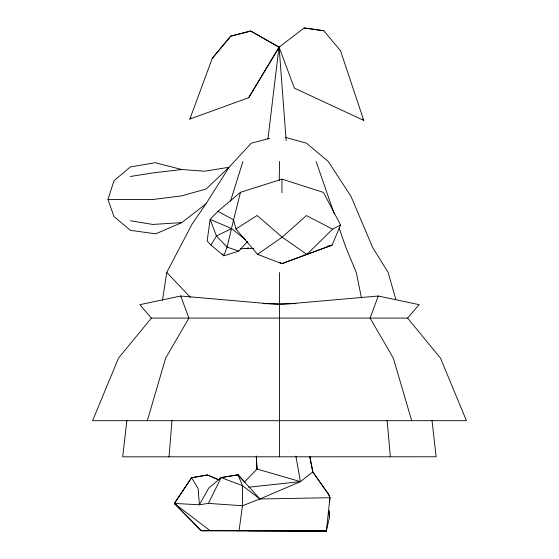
<?xml version="1.0" encoding="UTF-8"?>
<svg xmlns="http://www.w3.org/2000/svg" width="559" height="559" viewBox="0 0 559 559"><rect width="100%" height="100%" fill="white"/><g stroke="black" fill="none" stroke-linecap="round" stroke-linejoin="round"><path stroke-width="0.84" d="M279.486 456.829L279.486 420.144M281.904 192.757L282.029 179.146L323.458 192.422L340.592 224.977L332.102 245.128L281.841 263.666L257.531 254.317L235.919 228.994L233.564 219.848L240.531 192.289L282.029 179.146M279.262 180.494L279.5 161.46M169.028 456.829L171.962 420.501M218.583 479.748L207.473 474.947L191.555 477.735L174.387 503.435L201.247 530.708L326.393 530.987L326.575 529.275M329.565 501.06L329.929 497.636L328.762 494.61L312.809 471.943L309.812 456.661M309.861 456.654L312.809 471.943L328.762 494.61L329.936 497.713L326.358 531.05L201.219 530.645L174.387 503.435L191.534 477.77L207.445 474.996L218.562 479.776L221.154 477.533L238.057 474.766L244.961 482.361M126.872 420.466L122.707 456.829L436.146 456.766L432.002 420.417M267.929 139.065L279.074 46.593L286.145 140.561M239.021 531.043L242.459 505.769L242.515 485.687L238.078 474.857L221.168 477.624L208.605 488.28L199.395 504.77L174.387 503.435L177.161 505.581M162.494 300.267L166.757 272.415L192.128 224.005L205.943 203.888L229.043 167.274L251.264 143.216L269.536 138.394M329.349 517.704L329.174 510.856L329.363 517.718L326.358 531.05L301.399 530.791M222.489 253.828L223.789 255.805L227.129 247.092L233.564 219.848L217.905 211.323L210.135 219.373L207.144 241.069L210.946 245.024L223.789 255.805L238.721 251.124L247.609 241.425M147.324 420.689L165.66 358.137L188.914 318.092L180.739 296.018L139.834 304.669L151.398 318.092L407.602 318.092L419.166 304.669L378.261 296.018L279.5 304.669L180.739 296.018M230.525 201.107L242.879 161.544M107.985 199.528L113.98 180.718L130.38 166.945L155.136 162.69L181.801 169.524L204.531 171.208L229.043 167.274L206.215 188.963L181.801 195.839L152.775 199.528L107.985 199.528L113.98 216.536L130.38 230.308L155.64 233.844L181.801 222.615L205.943 203.888M189.836 119.081L212.259 58.339L230.776 36.125L250.739 31.024L279.074 47.222L248.685 97.692L189.836 119.081L191.031 117.851M378.261 296.018L370.086 318.092L393.34 358.137L411.676 420.689M191.555 477.735L198.145 488.58L199.395 504.77L208.381 503.379L221.168 477.624L242.515 485.687L259.914 498.984L329.936 497.713M248.685 97.692L279.074 47.166L304.159 27.964L323.822 30.738L340.459 50.645L363.762 120.409L294.397 88.14L279.074 47.166L250.739 31.059L230.776 36.139L212.259 58.339M210.946 245.024L216.417 236.024L231.58 228.568L245.604 239.818M151.398 318.092L118.508 358.137L92.577 420.689L466.423 420.689L440.492 358.137L407.602 318.092M244.409 482.089L257.021 469.043L256.343 456.193M340.592 224.977L332.619 229.162L306.87 254.394L281.841 263.666L279.654 262.248M217.905 211.323L240.531 192.289M208.381 503.379L242.459 505.769L259.914 498.984L300.421 481.62L312.809 471.943M257.531 254.317L282.176 237.177L306.458 215.564L332.619 229.162M235.919 228.994L257.119 215.488L282.176 237.177L306.87 254.394L332.102 245.128L327.106 246.344M240.202 248.79L246.128 248.469L248.58 247.84M130.38 176.49L152.775 172.92L181.801 169.524M248.755 487.203L300.421 481.62L295.879 456.053M181.801 222.615L152.775 224.438L130.38 220.763M263.051 303.649L295.949 303.649M246.128 248.469L253.919 248.482M201.219 530.645L207.347 530.715M248.287 530.77L326.393 530.987M304.159 27.964L323.822 30.745M285.237 137.346L306.556 143.216L328.322 161.544L351.031 196.461L372.692 247.553L388.121 272.457L395.849 299.533M257.021 469.043L300.421 481.62M238.721 251.124L227.129 247.092L216.417 236.024L210.135 219.373L231.58 228.568M174.387 503.435L210.331 530.84M166.757 272.415L190.472 297.395M238.078 474.857L259.914 498.984M362.7 119.039L363.762 120.409M238.057 474.766L238.693 476.303M316.121 161.544L334.268 213.971M339.089 227.89L345.895 247.553L356.307 272.457L361.407 297.737M387.135 420.466L390.336 456.829M256.301 456.186L256.993 469.036M279.5 272.526L279.5 303.649M279.5 304.669L279.5 420.647"/></g></svg>
